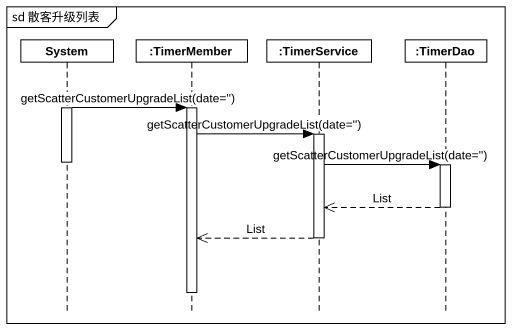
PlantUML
@startuml
mainframe sd 散客升级列表
hide footbox
participant System
participant ":TimerMember" as TimerMember
participant ":TimerService" as TimerService
participant ":TimerDao" as TimerDao

activate System
System -> TimerMember : getScatterCustomerUpgradeList(date='')
activate TimerMember
TimerMember -> TimerService : getScatterCustomerUpgradeList(date='')
activate TimerService
deactivate System
TimerService -> TimerDao : getScatterCustomerUpgradeList(date='')
activate TimerDao
TimerDao -->> TimerService : List
deactivate TimerDao
TimerService -->> TimerMember : List
deactivate TimerService
deactivate TimerMember
@enduml
